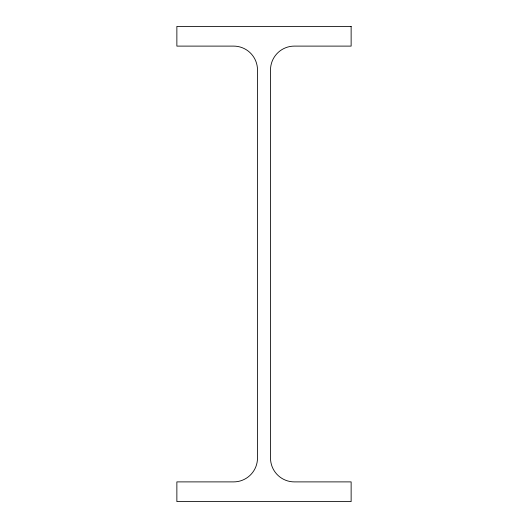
<?xml version="1.0" encoding="UTF-8"?>
<svg xmlns="http://www.w3.org/2000/svg" width="528" height="528" viewBox="0 0 528 528"><rect width="100%" height="100%" fill="white"/><g stroke="black" fill="none" stroke-linecap="round" stroke-linejoin="round"><path stroke-width="0.79" d="M351.133 26.4L176.867 26.4L176.867 46.108L233.633 46.108A23.852 23.852 0 0 1 257.492 69.96L257.492 458.04A23.852 23.852 0 0 1 233.633 481.892L176.867 481.892L176.867 501.6L351.133 501.6L351.133 481.892L294.367 481.892A23.852 23.852 0 0 1 270.508 458.04L270.508 69.96A23.852 23.852 0 0 1 294.367 46.108L351.133 46.108L351.133 26.4"/></g></svg>
